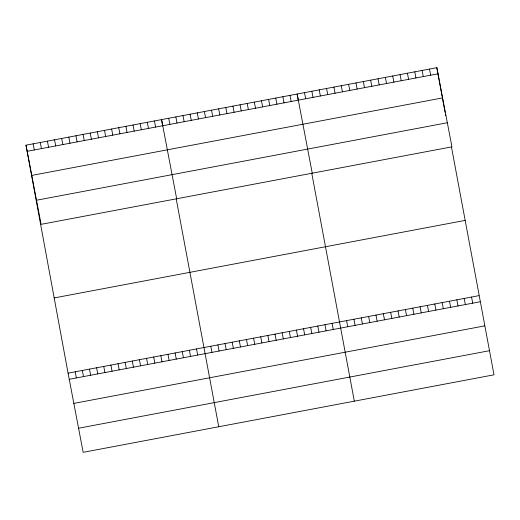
<?xml version="1.0" encoding="UTF-8"?>
<svg xmlns="http://www.w3.org/2000/svg" width="520" height="520" viewBox="0 0 520 520"><rect width="100%" height="100%" fill="white"/><g stroke="black" fill="none" stroke-linecap="round" stroke-linejoin="round"><path stroke-width="0.78" d="M26 145.184L436.832 67.672L451.932 146.835L41.099 224.341L26 145.184L68.068 373.165L83.168 452.329L494 374.816L451.51 147.212M27.17 151.307L438.003 73.794M31.765 175.409L442.598 97.897M36.504 200.239L447.337 122.733M54.184 297.934L465.017 220.422M68.068 373.165L478.901 295.659M69.238 379.288L480.071 301.782M73.834 403.39L484.666 325.884M78.572 428.226L489.404 350.714M429.481 69.062L430.651 75.186M471.549 297.043L472.719 303.167M422.13 70.447L423.293 76.57M464.197 298.435L465.361 304.551M414.778 71.838L415.942 77.955M456.846 299.819L458.01 305.942M407.426 73.223L408.59 79.346M449.495 301.204L450.658 307.327M400.075 74.607L401.238 80.73M442.143 302.594L443.307 308.718M392.724 75.998L393.887 82.121M434.791 303.979L435.955 310.102M385.372 77.383L386.536 83.505M427.44 305.364L428.603 311.486M378.021 78.773L379.184 84.89M420.089 306.755L421.252 312.877M370.669 80.158L371.832 86.281M412.737 308.139L413.901 314.262M363.318 81.543L364.481 87.666M405.385 309.53L406.549 315.647M355.966 82.934L357.13 89.056M398.028 310.914L399.197 317.038M348.608 84.318L349.778 90.441M390.676 312.299L391.846 318.422M341.257 85.703L342.426 91.826M383.325 313.69L384.495 319.813M333.905 87.094L335.075 93.216M375.973 315.075L377.143 321.197M326.553 88.478L327.724 94.601M368.622 316.466L369.791 322.582M319.202 89.869L320.372 95.986M361.27 317.85L362.44 323.973M311.851 91.253L313.021 97.377M353.918 319.235L355.089 325.358M304.499 92.638L305.669 98.761M346.567 320.625L347.737 326.749M312.247 173.186L297.147 94.029L298.305 100.295M354.315 401.167L311.825 173.569M290.011 95.374L291.181 101.498M332.079 323.356L333.249 329.478M282.88 96.72L284.043 102.843M324.948 324.701L326.111 330.824M275.743 98.066L276.913 104.189M317.811 326.047L318.981 332.169M268.606 99.411L269.776 105.534M310.674 327.399L311.844 333.515M261.469 100.757L262.639 106.88M303.537 328.744L304.707 334.867M254.339 102.102L255.502 108.225M296.406 330.089L297.57 336.213M247.202 103.454L248.372 109.57M289.269 331.435L290.433 337.558M240.065 104.799L241.234 110.923M282.132 332.781L283.303 338.904M232.928 106.145L234.097 112.268M274.995 334.126L276.166 340.249M225.797 107.491L226.961 113.614M267.865 335.472L269.029 341.594M218.66 108.836L219.823 114.959M260.728 336.817L261.892 342.94M211.523 110.181L212.693 116.305M253.591 338.163L254.761 344.286M204.386 111.527L205.556 117.65M246.454 339.515L247.624 345.631M197.249 112.873L198.419 118.995M239.317 340.86L240.487 346.983M190.119 114.218L191.282 120.341M232.186 342.206L233.35 348.329M182.982 115.57L184.151 121.687M225.05 343.551L226.219 349.674M175.844 116.916L177.014 123.038M217.912 344.897L219.083 351.019M168.708 118.261L169.878 124.384M210.775 346.242L211.946 352.365M176.677 198.764L161.577 119.606L162.734 125.873M218.744 426.745L176.254 199.147M154.44 120.952L155.61 127.075M196.508 348.933L197.672 355.056M147.303 122.298L148.473 128.421M189.371 350.279L190.541 356.401M140.166 123.643L141.336 129.766M182.234 351.631L183.404 357.747M133.035 124.989L134.199 131.112M175.103 352.976L176.267 359.099M125.898 126.334L127.062 132.457M167.967 354.322L169.13 360.445M118.762 127.686L119.931 133.803M160.829 355.667L162 361.79M111.624 129.031L112.794 135.155M153.692 357.012L154.863 363.135M104.487 130.377L105.658 136.5M146.555 358.358L147.726 364.481M97.357 131.722L98.52 137.845M139.425 359.704L140.589 365.826M90.22 133.068L91.39 139.191M132.288 361.049L133.458 367.172M83.083 134.413L84.253 140.537M125.151 362.394L126.321 368.518M75.946 135.759L77.116 141.882M118.014 363.747L119.184 369.863M68.816 137.105L69.979 143.227M110.884 365.092L112.047 371.215M61.678 138.45L62.849 144.573M103.747 366.438L104.91 372.56M54.541 139.802L55.712 145.919M96.609 367.783L97.78 373.906M47.405 141.148L48.575 147.27M89.473 369.129L90.642 375.251M40.274 142.493L41.438 148.616M82.342 370.474L83.505 376.597M33.137 143.839L34.301 149.962M75.205 371.82L76.368 377.943M436.832 67.672L439.017 79.514M439.147 80.216L440.557 87.874M440.687 88.576L442.104 96.233M442.228 96.934L443.644 104.598M443.775 105.294L445.062 112.255M445.445 114.348L445.699 115.739"/></g></svg>
